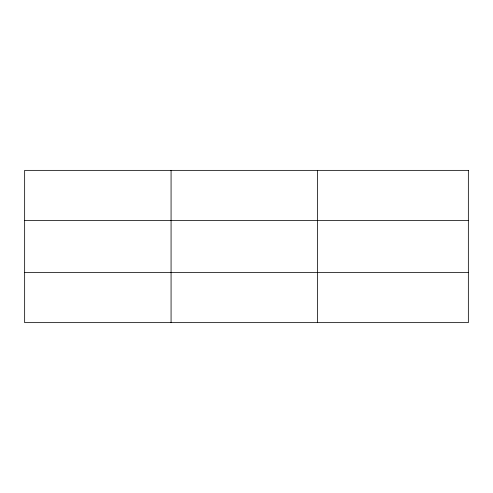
<?xml version="1.0" encoding="UTF-8"?>
<svg xmlns="http://www.w3.org/2000/svg" width="493" height="493" viewBox="0 0 493 493"><rect width="100%" height="100%" fill="white"/><g stroke="black" fill="none" stroke-linecap="round" stroke-linejoin="round"><path stroke-width="0.74" d="M171.071 170.362L171.071 322.638M317.492 170.362L317.492 322.638M24.65 220.611L468.35 220.611M24.65 272.389L468.35 272.389M468.35 170.362L468.35 322.638L24.65 322.638L24.65 170.362L468.35 170.362"/></g></svg>
